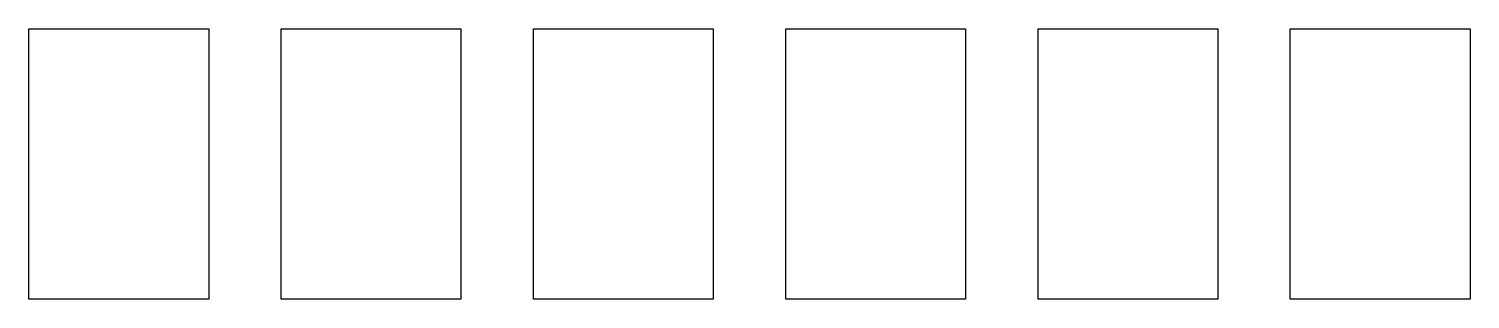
# Model space of a CAD drawing. Header units: millimetres. Extents: x 0.2 to 9.9, y 0.3 to 25.3.
# Drawn here: x 0.24 to 9.86, y 0.3 to 2.1 of the extents above; entities outside this region: 4.
import ezdxf

# ---------------------------------------------------------------- set-up
doc = ezdxf.new("R2010")
doc.units = ezdxf.units.MM

msp = doc.modelspace()

# ---------------------------------------------------------------- linework, layer by layer
at = {"color": 2, "elevation": 1}
for points in [[(0.2625, 25.3), (2.2625, 25.3), (2.2625, 22.8), (0.2625, 22.8)], [(2.7875, 25.3), (4.7875, 25.3), (4.7875, 22.8), (2.7875, 22.8)], [(5.3125, 25.3), (7.3125, 25.3), (7.3125, 22.8), (5.3125, 22.8)], [(7.8375, 25.3), (9.8375, 25.3), (9.8375, 22.8), (7.8375, 22.8)], [(0.2417, 2.1), (1.4417, 2.1), (1.4417, 0.3), (0.2417, 0.3)], [(1.925, 2.1), (3.125, 2.1), (3.125, 0.3), (1.925, 0.3)], [(3.6083, 2.1), (4.8083, 2.1), (4.8083, 0.3), (3.6083, 0.3)], [(5.2917, 2.1), (6.4917, 2.1), (6.4917, 0.3), (5.2917, 0.3)], [(6.975, 2.1), (8.175, 2.1), (8.175, 0.3), (6.975, 0.3)], [(8.6583, 2.1), (9.8583, 2.1), (9.8583, 0.3), (8.6583, 0.3)]]:
    msp.add_lwpolyline(points, close=True, dxfattribs=at)

doc.saveas('drawing.dxf')
